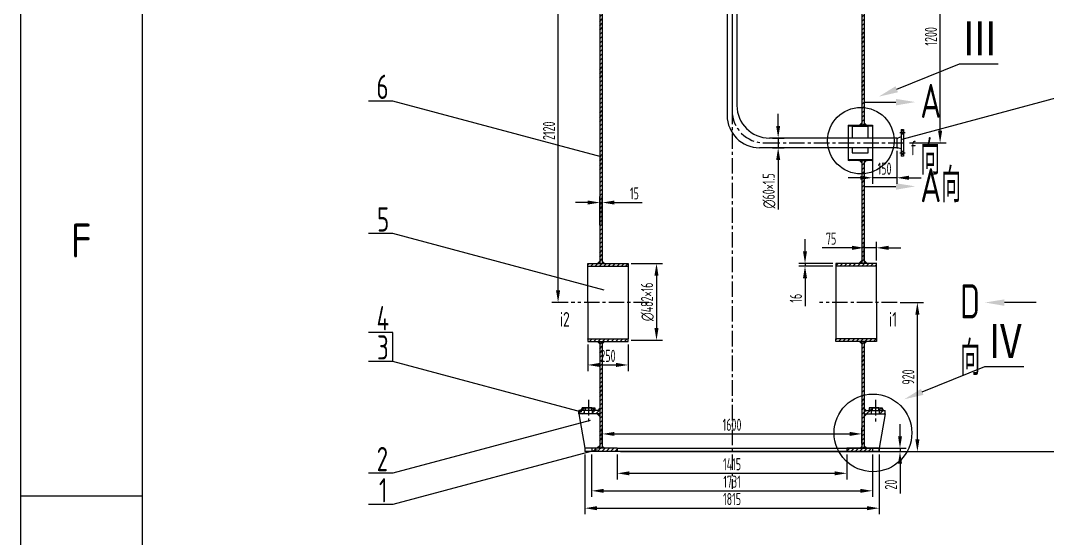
# Model space of a CAD drawing. Header units: millimetres. Extents: x -20118 to 11799, y -1891 to 39516.
# Drawn here: x -20118.3 to -19907.3, y 38877.2 to 38983.7 of the extents above; entities that cross this region are included whole.
import ezdxf

# ---------------------------------------------------------------- set-up
doc = ezdxf.new("R2010")
doc.units = ezdxf.units.MM
doc.linetypes.add('CENTER', pattern=[50.8, 31.75, -6.35, 6.35, -6.35])
for name, color, linetype in [('1', 130, 'Continuous'), ('5', 90, 'Continuous'), ('点划线', 20, 'CENTER')]:
    doc.layers.add(name, color=color, linetype=linetype)
doc.layers.add('内框', color=7, linetype='Continuous', lineweight=80)
doc.styles.add('10', font='gbenor.shx', dxfattribs={"height": 3, "bigfont": 'gbcbig.shx'})
doc.styles.add('7', font='gbenor.shx', dxfattribs={"width": 0.8, "height": 7, "bigfont": 'gbcbig.shx'})
doc.styles.get("Standard").update_dxf_attribs({"font": 'gbenor.shx', "width": 0.7, "bigfont": 'gbcbig.shx'})
doc.styles.add('图纸中的数字及字母', font='gbenor.shx', dxfattribs={"width": 0.8, "height": 3, "bigfont": 'gbcbig.shx'})
doc.styles.add('表格中的文字5', font='gbenor.shx', dxfattribs={"width": 0.8, "height": 5, "bigfont": 'gbcbig.shx'})
doc.dimstyles.new('NBUT接管', dxfattribs={"dimtxt": 2.5, "dimasz": 2.5, "dimexe": 1.25, "dimexo": 0.625, "dimtad": 1, "dimdec": 1, "dimlfac": 30, "dimtxsty": 'Standard', "dimcen": 2.5, "dimadec": 0, "dimazin": 0, "dimtfac": 1, "dimtdec": 1, "dimtmove": 0, "dimatfit": 3, "dimfxl": 1, "dimarcsym": 0})
doc.dimstyles.new('NUBT', dxfattribs={"dimtxt": 2.5, "dimasz": 2.5, "dimexe": 1.25, "dimexo": 0.625, "dimtad": 1, "dimdec": 0, "dimlfac": 30, "dimtxsty": 'Standard', "dimcen": 2.5, "dimadec": 0, "dimazin": 0, "dimtfac": 1, "dimtdec": 0, "dimtmove": 0, "dimatfit": 3, "dimfxl": 1, "dimarcsym": 0})
pattern_1 = [(45, (-63.238, 40.5162), (-0.449012806, 0.449012806), [])]
pattern_2 = [(45, (-63.23798, 40.5162), (-0.224506403, 0.224506403), [])]

# ---------------------------------------------------------------- blocks, each defined once
blk = doc.blocks.new('*D34')
at = {"layer": '1', "color": 0, "lineweight": -2, "transparency": 16777216}
for p, q in [((-19995.66, 38894.42), (-19995.66, 38889.33)), ((-19948.49, 38894.42), (-19948.49, 38889.33)), ((-19993.16, 38890.58), (-19950.99, 38890.58))]:
    blk.add_line(p, q, dxfattribs=at)
at = {"layer": '1', "color": 0, "transparency": 16777216}
for points in [[(-19993.16, 38890.99), (-19993.16, 38890.16), (-19995.66, 38890.58)], [(-19950.99, 38890.99), (-19950.99, 38890.16), (-19948.49, 38890.58)]]:
    blk.add_solid(points, dxfattribs=at)
at = {"layer": 'Defpoints', "color": 0, "transparency": 16777216}
for p in [(-19995.66, 38895.05), (-19948.49, 38895.05), (-19948.49, 38890.58)]:
    blk.add_point(p, dxfattribs=at)
at = {"layer": '1', "color": 0, "transparency": 16777216, "insert": (-19972.08, 38892.45), "char_height": 2.5, "attachment_point": 5}
blk.add_mtext('1415', dxfattribs=at)
blk = doc.blocks.new('*D35')
at = {"layer": '1', "color": 0, "lineweight": -2, "transparency": 16777216}
for p, q in [((-20000.93, 38894.42), (-20000.93, 38885.73)), ((-19943.23, 38894.42), (-19943.23, 38885.73)), ((-19998.43, 38886.98), (-19945.73, 38886.98))]:
    blk.add_line(p, q, dxfattribs=at)
at = {"layer": '1', "color": 0, "transparency": 16777216}
for points in [[(-19998.43, 38887.39), (-19998.43, 38886.56), (-20000.93, 38886.98)], [(-19945.73, 38887.39), (-19945.73, 38886.56), (-19943.23, 38886.98)]]:
    blk.add_solid(points, dxfattribs=at)
at = {"layer": 'Defpoints', "color": 0, "transparency": 16777216}
for p in [(-20000.93, 38895.05), (-19943.23, 38895.05), (-19943.23, 38886.98)]:
    blk.add_point(p, dxfattribs=at)
at = {"layer": '1', "color": 0, "transparency": 16777216, "insert": (-19972.08, 38888.85), "char_height": 2.5, "attachment_point": 5}
blk.add_mtext('1731', dxfattribs=at)
blk = doc.blocks.new('*D36')
at = {"layer": '1', "color": 0, "lineweight": -2, "transparency": 16777216}
for p, q in [((-20002.33, 38894.42), (-20002.33, 38882.15)), ((-19941.83, 38894.42), (-19941.83, 38882.15)), ((-19999.83, 38883.4), (-19944.33, 38883.4))]:
    blk.add_line(p, q, dxfattribs=at)
at = {"layer": '1', "color": 0, "transparency": 16777216}
for points in [[(-19999.83, 38883.82), (-19999.83, 38882.99), (-20002.33, 38883.4)], [(-19944.33, 38883.82), (-19944.33, 38882.99), (-19941.83, 38883.4)]]:
    blk.add_solid(points, dxfattribs=at)
at = {"layer": 'Defpoints', "color": 0, "transparency": 16777216}
for p in [(-20002.33, 38895.05), (-19941.83, 38895.05), (-19941.83, 38883.4)]:
    blk.add_point(p, dxfattribs=at)
at = {"layer": '1', "color": 0, "transparency": 16777216, "insert": (-19972.08, 38885.28), "char_height": 2.5, "attachment_point": 5}
blk.add_mtext('1815', dxfattribs=at)
blk = doc.blocks.new('*D37')
at = {"layer": '1', "color": 0, "lineweight": -2, "transparency": 16777216}
for p, q in [((-19937.56, 38898.22), (-19937.56, 38900.72)), ((-19995.03, 38895.72), (-19936.31, 38895.72)), ((-19995.03, 38895.05), (-19936.31, 38895.05)), ((-19937.56, 38895.72), (-19937.56, 38895.05)), ((-19937.56, 38892.55), (-19937.56, 38886.45))]:
    blk.add_line(p, q, dxfattribs=at)
at = {"layer": '1', "color": 0, "transparency": 16777216}
for points in [[(-19937.97, 38898.22), (-19937.14, 38898.22), (-19937.56, 38895.72)], [(-19937.97, 38892.55), (-19937.14, 38892.55), (-19937.56, 38895.05)]]:
    blk.add_solid(points, dxfattribs=at)
at = {"layer": 'Defpoints', "color": 0, "transparency": 16777216}
for p in [(-19995.66, 38895.72), (-19995.66, 38895.05), (-19937.56, 38895.05)]:
    blk.add_point(p, dxfattribs=at)
at = {"layer": '1', "color": 0, "transparency": 16777216, "insert": (-19939.43, 38888.25), "char_height": 2.5, "attachment_point": 5, "rotation": 90}
blk.add_mtext('20', dxfattribs=at)
blk = doc.blocks.new('*D38')
at = {"layer": '1', "color": 0, "lineweight": -2, "transparency": 16777216}
for p, q in [((-19998.74, 38896.71), (-19998.74, 38899.93)), ((-19945.41, 38896.71), (-19945.41, 38899.93)), ((-19996.24, 38898.68), (-19947.91, 38898.68))]:
    blk.add_line(p, q, dxfattribs=at)
at = {"layer": '1', "color": 0, "transparency": 16777216}
for points in [[(-19996.24, 38899.1), (-19996.24, 38898.27), (-19998.74, 38898.68)], [(-19947.91, 38899.1), (-19947.91, 38898.27), (-19945.41, 38898.68)]]:
    blk.add_solid(points, dxfattribs=at)
at = {"layer": 'Defpoints', "color": 0, "transparency": 16777216}
for p in [(-19945.41, 38898.68), (-19998.74, 38896.09), (-19945.41, 38896.09)]:
    blk.add_point(p, dxfattribs=at)
at = {"layer": '1', "color": 0, "transparency": 16777216, "insert": (-19972.08, 38900.56), "char_height": 2.5, "attachment_point": 5}
blk.add_mtext('1600', dxfattribs=at)
blk = doc.blocks.new('*D39')
at = {"layer": '1', "color": 0, "lineweight": -2, "transparency": 16777216}
for p, q in [((-19992.78, 38933.75), (-19986.35, 38933.75)), ((-19987.6, 38931.25), (-19987.6, 38920.45)), ((-19992.78, 38917.95), (-19986.35, 38917.95))]:
    blk.add_line(p, q, dxfattribs=at)
at = {"layer": '1', "color": 0, "transparency": 16777216}
for points in [[(-19988.02, 38931.25), (-19987.19, 38931.25), (-19987.6, 38933.75)], [(-19988.02, 38920.45), (-19987.19, 38920.45), (-19987.6, 38917.95)]]:
    blk.add_solid(points, dxfattribs=at)
at = {"layer": 'Defpoints', "color": 0, "transparency": 16777216}
for p in [(-19993.41, 38933.75), (-19993.41, 38917.95), (-19987.6, 38917.95)]:
    blk.add_point(p, dxfattribs=at)
at = {"layer": '1', "color": 0, "transparency": 16777216, "insert": (-19989.48, 38925.85), "char_height": 2.5, "attachment_point": 5, "rotation": 90}
blk.add_mtext('∅482×16', dxfattribs=at)
blk = doc.blocks.new('*D40')
at = {"layer": '1', "color": 0, "lineweight": -2, "transparency": 16777216}
for p, q in [((-20001.74, 38917.06), (-20001.74, 38911.62)), ((-19993.41, 38917.06), (-19993.41, 38911.62)), ((-19999.24, 38912.87), (-19995.91, 38912.87))]:
    blk.add_line(p, q, dxfattribs=at)
at = {"layer": '1', "color": 0, "transparency": 16777216}
for points in [[(-19999.24, 38913.29), (-19999.24, 38912.45), (-20001.74, 38912.87)], [(-19995.91, 38913.29), (-19995.91, 38912.45), (-19993.41, 38912.87)]]:
    blk.add_solid(points, dxfattribs=at)
at = {"layer": 'Defpoints', "color": 0, "transparency": 16777216}
for p in [(-20001.74, 38917.69), (-19993.41, 38917.69), (-19993.41, 38912.87)]:
    blk.add_point(p, dxfattribs=at)
at = {"layer": '1', "color": 0, "transparency": 16777216, "insert": (-19997.58, 38914.74), "char_height": 2.5, "attachment_point": 5}
blk.add_mtext('250', dxfattribs=at)
blk = doc.blocks.new('*D41')
at = {"layer": '1', "color": 0, "lineweight": -2, "transparency": 16777216}
for p, q in [((-19999.24, 38941.65), (-19999.24, 38947.53)), ((-19998.74, 38941.65), (-19998.74, 38947.53)), ((-20001.74, 38946.28), (-20004.24, 38946.28)), ((-19999.24, 38946.28), (-19998.74, 38946.28)), ((-19996.24, 38946.28), (-19990.53, 38946.28))]:
    blk.add_line(p, q, dxfattribs=at)
at = {"layer": '1', "color": 0, "transparency": 16777216}
for points in [[(-20001.74, 38946.7), (-20001.74, 38945.87), (-19999.24, 38946.28)], [(-19996.24, 38946.7), (-19996.24, 38945.87), (-19998.74, 38946.28)]]:
    blk.add_solid(points, dxfattribs=at)
at = {"layer": 'Defpoints', "color": 0, "transparency": 16777216}
for p in [(-19998.74, 38946.28), (-19999.24, 38941.02), (-19998.74, 38941.02)]:
    blk.add_point(p, dxfattribs=at)
at = {"layer": '1', "color": 0, "transparency": 16777216, "insert": (-19992.14, 38948.16), "char_height": 2.5, "attachment_point": 5}
blk.add_mtext('15', dxfattribs=at)
blk = doc.blocks.new('*D43')
at = {"layer": '1', "color": 0, "lineweight": -2, "transparency": 16777216}
for p, q in [((-20000.38, 38996.39), (-20009.08, 38996.39)), ((-20007.83, 38928.22), (-20007.83, 38993.89)), ((-20005.76, 38925.72), (-20009.08, 38925.72))]:
    blk.add_line(p, q, dxfattribs=at)
at = {"layer": '1', "color": 0, "transparency": 16777216}
for points in [[(-20008.25, 38993.89), (-20007.41, 38993.89), (-20007.83, 38996.39)], [(-20008.25, 38928.22), (-20007.41, 38928.22), (-20007.83, 38925.72)]]:
    blk.add_solid(points, dxfattribs=at)
at = {"layer": 'Defpoints', "color": 0, "transparency": 16777216}
for p in [(-20007.83, 38996.39), (-19999.76, 38996.39), (-20005.14, 38925.72)]:
    blk.add_point(p, dxfattribs=at)
at = {"layer": '1', "color": 0, "transparency": 16777216, "insert": (-20009.7, 38961.05), "char_height": 2.5, "attachment_point": 5, "rotation": 90}
blk.add_mtext('2120', dxfattribs=at)
blk = doc.blocks.new('*D53')
at = {"layer": '1', "color": 0, "lineweight": -2, "transparency": 16777216}
for p, q in [((-19937.53, 38925.72), (-19932.74, 38925.72)), ((-19933.99, 38897.55), (-19933.99, 38923.22)), ((-19941.32, 38895.05), (-19932.74, 38895.05))]:
    blk.add_line(p, q, dxfattribs=at)
at = {"layer": '1', "color": 0, "transparency": 16777216}
for points in [[(-19934.41, 38923.22), (-19933.57, 38923.22), (-19933.99, 38925.72)], [(-19934.41, 38897.55), (-19933.57, 38897.55), (-19933.99, 38895.05)]]:
    blk.add_solid(points, dxfattribs=at)
at = {"layer": 'Defpoints', "color": 0, "transparency": 16777216}
for p in [(-19938.16, 38925.72), (-19933.99, 38925.72), (-19941.94, 38895.05)]:
    blk.add_point(p, dxfattribs=at)
at = {"layer": '1', "color": 0, "transparency": 16777216, "insert": (-19935.87, 38910.38), "char_height": 2.5, "attachment_point": 5, "rotation": 90}
blk.add_mtext('920', dxfattribs=at)
blk = doc.blocks.new('*D54')
at = {"layer": '1', "color": 0, "lineweight": -2, "transparency": 16777216}
for p, q in [((-19947.41, 38936.97), (-19953.54, 38936.97)), ((-19944.91, 38934.51), (-19944.91, 38938.22)), ((-19942.41, 38936.97), (-19944.91, 38936.97)), ((-19942.41, 38934.38), (-19942.41, 38938.22)), ((-19939.91, 38936.97), (-19937.41, 38936.97))]:
    blk.add_line(p, q, dxfattribs=at)
at = {"layer": '1', "color": 0, "transparency": 16777216}
for points in [[(-19947.41, 38937.39), (-19947.41, 38936.55), (-19944.91, 38936.97)], [(-19939.91, 38937.39), (-19939.91, 38936.55), (-19942.41, 38936.97)]]:
    blk.add_solid(points, dxfattribs=at)
at = {"layer": 'Defpoints', "color": 0, "transparency": 16777216}
for p in [(-19944.91, 38936.97), (-19944.91, 38933.89), (-19942.41, 38933.75)]:
    blk.add_point(p, dxfattribs=at)
at = {"layer": '1', "color": 0, "transparency": 16777216, "insert": (-19951.72, 38938.84), "char_height": 2.5, "attachment_point": 5}
blk.add_mtext('75', dxfattribs=at)
blk = doc.blocks.new('*D55')
at = {"layer": '1', "color": 0, "lineweight": -2, "transparency": 16777216}
for p, q in [((-19943.24, 38956.92), (-19943.24, 38950.13)), ((-19938.24, 38956.92), (-19938.24, 38950.13)), ((-19945.74, 38951.38), (-19948.24, 38951.38)), ((-19938.24, 38951.38), (-19943.24, 38951.38)), ((-19935.74, 38951.38), (-19933.24, 38951.38))]:
    blk.add_line(p, q, dxfattribs=at)
at = {"layer": '1', "color": 0, "transparency": 16777216}
for points in [[(-19945.74, 38951.8), (-19945.74, 38950.96), (-19943.24, 38951.38)], [(-19935.74, 38951.8), (-19935.74, 38950.96), (-19938.24, 38951.38)]]:
    blk.add_solid(points, dxfattribs=at)
at = {"layer": 'Defpoints', "color": 0, "transparency": 16777216}
for p in [(-19943.24, 38957.55), (-19938.24, 38957.55), (-19943.24, 38951.38)]:
    blk.add_point(p, dxfattribs=at)
at = {"layer": '1', "color": 0, "transparency": 16777216, "insert": (-19940.74, 38953.26), "char_height": 2.5, "attachment_point": 5}
blk.add_mtext('150', dxfattribs=at)
blk = doc.blocks.new('*D56')
at = {"layer": '1', "color": 0, "lineweight": -2, "transparency": 16777216}
for p, q in [((-19962.6, 38962.06), (-19962.6, 38964.56)), ((-19963.78, 38959.56), (-19961.35, 38959.56)), ((-19962.6, 38959.56), (-19962.6, 38957.55)), ((-19963.78, 38957.55), (-19961.35, 38957.55)), ((-19962.6, 38955.05), (-19962.6, 38944.86))]:
    blk.add_line(p, q, dxfattribs=at)
at = {"layer": '1', "color": 0, "transparency": 16777216}
for points in [[(-19963.01, 38962.06), (-19962.18, 38962.06), (-19962.6, 38959.56)], [(-19963.01, 38955.05), (-19962.18, 38955.05), (-19962.6, 38957.55)]]:
    blk.add_solid(points, dxfattribs=at)
at = {"layer": 'Defpoints', "color": 0, "transparency": 16777216}
for p in [(-19964.4, 38959.56), (-19964.4, 38957.55), (-19962.6, 38957.55)]:
    blk.add_point(p, dxfattribs=at)
at = {"layer": '1', "color": 0, "transparency": 16777216, "insert": (-19964.47, 38948.7), "char_height": 2.5, "attachment_point": 5, "rotation": 90}
blk.add_mtext('∅60×1.5', dxfattribs=at)
blk = doc.blocks.new('*D57')
at = {"layer": '1', "color": 0, "lineweight": -2, "transparency": 16777216}
for p, q in [((-19957.08, 38936.25), (-19957.08, 38938.75)), ((-19951.37, 38933.75), (-19958.33, 38933.75)), ((-19951.37, 38933.22), (-19958.33, 38933.22)), ((-19957.08, 38933.75), (-19957.08, 38933.22)), ((-19957.08, 38930.72), (-19957.08, 38924.99))]:
    blk.add_line(p, q, dxfattribs=at)
at = {"layer": '1', "color": 0, "transparency": 16777216}
for points in [[(-19957.5, 38936.25), (-19956.67, 38936.25), (-19957.08, 38933.75)], [(-19957.5, 38930.72), (-19956.67, 38930.72), (-19957.08, 38933.22)]]:
    blk.add_solid(points, dxfattribs=at)
at = {"layer": 'Defpoints', "color": 0, "transparency": 16777216}
for p in [(-19957.08, 38933.22), (-19950.74, 38933.75), (-19950.74, 38933.22)]:
    blk.add_point(p, dxfattribs=at)
at = {"layer": '1', "color": 0, "transparency": 16777216, "insert": (-19958.96, 38926.61), "char_height": 2.5, "attachment_point": 5, "rotation": 90}
blk.add_mtext('16', dxfattribs=at)
blk = doc.blocks.new('*D110')
at = {"layer": '1', "color": 0, "lineweight": -2, "transparency": 16777216}
for p, q in [((-19963.7, 39391.92), (-19891.83, 39391.92)), ((-19893.08, 38897.55), (-19893.08, 39389.42)), ((-19941.2, 38895.05), (-19891.83, 38895.05))]:
    blk.add_line(p, q, dxfattribs=at)
at = {"layer": '1', "color": 0, "transparency": 16777216}
for points in [[(-19893.5, 39389.42), (-19892.67, 39389.42), (-19893.08, 39391.92)], [(-19893.5, 38897.55), (-19892.67, 38897.55), (-19893.08, 38895.05)]]:
    blk.add_solid(points, dxfattribs=at)
at = {"layer": 'Defpoints', "color": 0, "transparency": 16777216}
for p in [(-19964.33, 39391.92), (-19893.08, 39391.92), (-19941.83, 38895.05)]:
    blk.add_point(p, dxfattribs=at)
at = {"layer": '1', "color": 0, "transparency": 16777216, "insert": (-19894.96, 39140.16), "char_height": 2.5, "attachment_point": 5, "rotation": 90}
blk.add_mtext('25909', dxfattribs=at)
blk = doc.blocks.new('*D120')
at = {"layer": '1', "color": 0, "lineweight": -2, "transparency": 16777216}
for p, q in [((-19943.66, 39002.39), (-19928.07, 39002.39)), ((-19929.32, 38961.05), (-19929.32, 38999.89)), ((-19935.63, 38958.55), (-19928.07, 38958.55))]:
    blk.add_line(p, q, dxfattribs=at)
at = {"layer": '1', "color": 0, "transparency": 16777216}
for points in [[(-19929.74, 38999.89), (-19928.9, 38999.89), (-19929.32, 39002.39)], [(-19929.74, 38961.05), (-19928.9, 38961.05), (-19929.32, 38958.55)]]:
    blk.add_solid(points, dxfattribs=at)
at = {"layer": 'Defpoints', "color": 0, "transparency": 16777216}
for p in [(-19944.28, 39002.39), (-19929.32, 39002.39), (-19936.26, 38958.55)]:
    blk.add_point(p, dxfattribs=at)
at = {"layer": '1', "color": 0, "transparency": 16777216, "insert": (-19931.2, 38980.47), "char_height": 2.5, "attachment_point": 5, "rotation": 90}
blk.add_mtext('1200', dxfattribs=at)

msp = doc.modelspace()

# ---------------------------------------------------------------- hatches: boundary and pattern name
h = msp.add_hatch()
h.set_pattern_fill('ANSI31', color=256, scale=0.2)
h.set_pattern_definition(pattern_1)
h.paths.add_polyline_path([(-19998.7422, 38994.9026), (-19999.2422, 38994.9026), (-19999.2422, 38933.886), (-19998.7422, 38933.886)])
h = msp.add_hatch()
h.set_pattern_fill('ANSI31', color=256, scale=0.2)
h.set_pattern_definition(pattern_1)
h.paths.add_polyline_path([(-19945.4088, 38962.2026), (-19944.9088, 38962.2026), (-19944.9088, 38994.9026), (-19945.4088, 38994.9026)])
h = msp.add_hatch()
h.set_pattern_fill('ANSI31', color=256, scale=0.2)
h.set_pattern_definition(pattern_1)
h.paths.add_polyline_path([(-19943.2422, 38962.2026), (-19948.2422, 38962.2026), (-19948.2422, 38962.0026), (-19943.2422, 38962.0026)])
h = msp.add_hatch(color=1)
h.dxf.hatch_style = 1
h.paths.add_polyline_path([(-19945.4088, 38962.6626), (-19945.4088, 38962.2026), (-19945.8688, 38962.2026)])
h = msp.add_hatch(color=1)
h.dxf.hatch_style = 1
h.paths.add_polyline_path([(-19944.9088, 38962.6626), (-19944.9088, 38962.2026), (-19944.4488, 38962.2026)])
h = msp.add_hatch()
h.set_pattern_fill('ANSI31', color=256, scale=0.2)
h.set_pattern_definition(pattern_1)
h.paths.add_polyline_path([(-19943.2422, 38955.1026), (-19948.2422, 38955.1026), (-19948.2422, 38954.9026), (-19943.2422, 38954.9026)])
h = msp.add_hatch(color=1)
h.dxf.hatch_style = 1
h.paths.add_polyline_path([(-19945.4088, 38954.4426), (-19945.4088, 38954.9026), (-19945.8688, 38954.9026)])
h = msp.add_hatch()
h.set_pattern_fill('ANSI31', color=256, scale=0.2)
h.set_pattern_definition(pattern_1)
h.paths.add_polyline_path([(-19944.9088, 38954.9026), (-19945.4088, 38954.9026), (-19945.4088, 38933.886), (-19944.9088, 38933.886)])
h = msp.add_hatch(color=1)
h.dxf.hatch_style = 1
h.paths.add_polyline_path([(-19944.9088, 38954.4426), (-19944.9088, 38954.9026), (-19944.4488, 38954.9026)])
h = msp.add_hatch()
h.set_pattern_fill('ANSI31', color=256, scale=0.2)
h.set_pattern_definition(pattern_1)
h.paths.add_polyline_path([(-20001.7422, 38933.7526), (-20001.7422, 38933.2193), (-19993.4088, 38933.2193), (-19993.4088, 38933.7526)])
h = msp.add_hatch(color=1)
h.dxf.hatch_style = 1
h.paths.add_polyline_path([(-19999.2422, 38934.2193), (-19999.7088, 38933.7526), (-19999.2422, 38933.7526)])
h = msp.add_hatch(color=1)
h.dxf.hatch_style = 1
h.paths.add_polyline_path([(-19998.7422, 38934.2193), (-19998.2755, 38933.7526), (-19998.7422, 38933.7526)])
h = msp.add_hatch()
h.set_pattern_fill('ANSI31', color=256, scale=0.2)
h.set_pattern_definition(pattern_1)
h.paths.add_polyline_path([(-19942.4088, 38933.2193), (-19942.4088, 38933.7526), (-19950.7422, 38933.7526), (-19950.7422, 38933.2193)])
h = msp.add_hatch(color=1)
h.dxf.hatch_style = 1
h.paths.add_polyline_path([(-19945.4088, 38934.3526), (-19945.8755, 38933.886), (-19945.4088, 38933.886)])
h = msp.add_hatch(color=1)
h.dxf.hatch_style = 1
h.paths.add_polyline_path([(-19944.9088, 38934.3526), (-19944.4422, 38933.886), (-19944.9088, 38933.886)])
h = msp.add_hatch()
h.set_pattern_fill('ANSI31', color=256, scale=0.2)
h.set_pattern_definition(pattern_1)
h.paths.add_polyline_path([(-19993.4088, 38917.686), (-19993.4088, 38918.2193), (-20001.7422, 38918.2193), (-20001.7422, 38917.686)])
h = msp.add_hatch()
h.set_pattern_fill('ANSI31', color=256, scale=0.2)
h.set_pattern_definition(pattern_1)
h.paths.add_polyline_path([(-19942.4088, 38917.686), (-19942.4088, 38918.2193), (-19950.7422, 38918.2193), (-19950.7422, 38917.686)])
h = msp.add_hatch(color=1)
h.dxf.hatch_style = 1
h.paths.add_polyline_path([(-19999.2422, 38917.2193), (-19999.7088, 38917.686), (-19999.2422, 38917.686)])
h = msp.add_hatch()
h.set_pattern_fill('ANSI31', color=256, scale=0.2)
h.set_pattern_definition(pattern_1)
h.paths.add_polyline_path([(-19998.7422, 38917.5526), (-19999.2422, 38917.5526), (-19999.2422, 38895.7193), (-19998.7422, 38895.7193)])
h = msp.add_hatch(color=1)
h.dxf.hatch_style = 1
h.paths.add_polyline_path([(-19998.7422, 38917.2193), (-19998.2755, 38917.686), (-19998.7422, 38917.686)])
h = msp.add_hatch(color=1)
h.dxf.hatch_style = 1
h.paths.add_polyline_path([(-19945.4088, 38917.2193), (-19945.8755, 38917.686), (-19945.4088, 38917.686)])
h = msp.add_hatch()
h.set_pattern_fill('ANSI31', color=256, scale=0.2)
h.set_pattern_definition(pattern_1)
h.paths.add_polyline_path([(-19944.9088, 38917.5526), (-19945.4088, 38917.5526), (-19945.4088, 38895.7193), (-19944.9088, 38895.7193)])
h = msp.add_hatch(color=1)
h.dxf.hatch_style = 1
h.paths.add_polyline_path([(-19944.9088, 38917.2193), (-19944.4422, 38917.686), (-19944.9088, 38917.686)])
h = msp.add_hatch()
h.set_pattern_fill('ANSI31', color=256, scale=0.2)
h.set_pattern_definition(pattern_1)
h.paths.add_polyline_path([(-20002.4088, 38903.5193), (-20003.5755, 38903.5193), (-20003.5755, 38902.786), (-20002.4088, 38902.786)])
h = msp.add_hatch(color=1)
h.dxf.hatch_style = 1
h.paths.add_polyline_path([(-20002.9088, 38903.8893), (-20003.2788, 38903.5193), (-20002.9088, 38903.5193)])
h = msp.add_hatch()
h.set_pattern_fill('ANSI31', color=256, scale=0.1)
h.set_pattern_definition(pattern_2)
h.paths.add_polyline_path([(-20002.2255, 38904.0526), (-20002.9088, 38904.0526), (-20002.9088, 38903.5193), (-20002.2255, 38903.5193)])
h = msp.add_hatch()
h.set_pattern_fill('ANSI31', color=256, scale=0.1)
h.set_pattern_definition(pattern_2)
h.paths.add_polyline_path([(-20000.2422, 38904.0526), (-20000.9255, 38904.0526), (-20000.9255, 38903.5193), (-20000.2422, 38903.5193)])
h = msp.add_hatch()
h.set_pattern_fill('ANSI31', color=256, scale=0.2)
h.set_pattern_definition(pattern_1)
h.paths.add_polyline_path([(-20000.7422, 38903.5193), (-20000.7422, 38902.786), (-19999.2422, 38902.786), (-19999.2422, 38903.5193)])
h = msp.add_hatch(color=1)
h.dxf.hatch_style = 1
h.paths.add_polyline_path([(-19999.2422, 38903.8893), (-19999.6122, 38903.5193), (-19999.2422, 38903.5193)])
h = msp.add_hatch(color=1)
h.dxf.hatch_style = 1
h.paths.add_polyline_path([(-19944.9088, 38903.8893), (-19944.5388, 38903.5193), (-19944.9088, 38903.5193)])
h = msp.add_hatch()
h.set_pattern_fill('ANSI31', color=256, scale=0.2)
h.set_pattern_definition(pattern_1)
h.paths.add_polyline_path([(-19943.4088, 38903.5193), (-19943.4088, 38902.786), (-19944.9088, 38902.786), (-19944.9088, 38903.5193)])
h = msp.add_hatch()
h.set_pattern_fill('ANSI31', color=256, scale=0.1)
h.set_pattern_definition(pattern_2)
h.paths.add_polyline_path([(-19943.9088, 38904.0526), (-19943.9088, 38903.5193), (-19943.2255, 38903.5193), (-19943.2255, 38904.0526)])
h = msp.add_hatch()
h.set_pattern_fill('ANSI31', color=256, scale=0.1)
h.set_pattern_definition(pattern_2)
h.paths.add_polyline_path([(-19941.2422, 38903.5193), (-19941.2422, 38904.0526), (-19941.9255, 38904.0526), (-19941.9255, 38903.5193)])
h = msp.add_hatch()
h.set_pattern_fill('ANSI31', color=256, scale=0.2)
h.set_pattern_definition(pattern_1)
h.paths.add_polyline_path([(-19941.7422, 38902.786), (-19940.5755, 38902.786), (-19940.5755, 38903.5193), (-19941.7422, 38903.5193)])
h = msp.add_hatch(color=1)
h.dxf.hatch_style = 1
h.paths.add_polyline_path([(-19941.2422, 38903.8893), (-19940.8722, 38903.5193), (-19941.2422, 38903.5193)])
h = msp.add_hatch(color=1)
h.dxf.hatch_style = 1
h.paths.add_polyline_path([(-19999.2422, 38902.416), (-19999.6122, 38902.786), (-19999.2422, 38902.786)])
h = msp.add_hatch(color=1)
h.dxf.hatch_style = 1
h.paths.add_polyline_path([(-19944.9088, 38902.416), (-19944.5388, 38902.786), (-19944.9088, 38902.786)])
h = msp.add_hatch()
h.set_pattern_fill('ANSI31', color=256, scale=0.2)
h.set_pattern_definition(pattern_1)
h.paths.add_polyline_path([(-19995.6588, 38895.7193), (-19998.7422, 38895.7193), (-20000.9255, 38895.7193), (-20000.9255, 38895.046), (-19995.6588, 38895.046)])
h = msp.add_hatch(color=1)
h.dxf.hatch_style = 1
h.paths.add_polyline_path([(-19999.2422, 38896.0893), (-19999.6122, 38895.7193), (-19999.2422, 38895.7193)])
h = msp.add_hatch(color=1)
h.dxf.hatch_style = 1
h.paths.add_polyline_path([(-19998.7422, 38896.0893), (-19998.3722, 38895.7193), (-19998.7422, 38895.7193)])
h = msp.add_hatch()
h.set_pattern_fill('ANSI31', color=256, scale=0.2)
h.set_pattern_definition(pattern_1)
h.paths.add_polyline_path([(-19943.2255, 38895.7193), (-19945.4088, 38895.7193), (-19945.4088, 38895.7193), (-19948.4922, 38895.7193), (-19948.4922, 38895.046), (-19943.2255, 38895.046)])
h = msp.add_hatch(color=1)
h.dxf.hatch_style = 1
h.paths.add_polyline_path([(-19945.4088, 38896.0893), (-19945.7788, 38895.7193), (-19945.4088, 38895.7193)])
h = msp.add_hatch(color=1)
h.dxf.hatch_style = 1
h.paths.add_polyline_path([(-19944.9088, 38896.0893), (-19944.5388, 38895.7193), (-19944.9088, 38895.7193)])

# ---------------------------------------------------------------- linework, layer by layer
for p, q in [((-20118.2964, 39516.4563), (-20118.2964, 38675.4563)), ((-19999.2422, 39004.0526), (-19999.2422, 38933.7526)), ((-19944.9088, 39004.0526), (-19944.9088, 38962.2026)), ((-19998.7422, 38999.723), (-19998.7422, 38933.7526)), ((-19945.4088, 38999.723), (-19945.4088, 38962.2026)), ((-19973.0805, 38989.0621), (-19973.0805, 38964.2143)), ((-19971.0705, 38989.0621), (-19971.0705, 38966.2243)), ((-19948.2422, 38962.2026), (-19943.2422, 38962.2026)), ((-19948.2422, 38962.2026), (-19948.2422, 38954.9026)), ((-19945.4088, 38962.6626), (-19945.8688, 38962.2026)), ((-19944.9088, 38962.6626), (-19944.4488, 38962.2026)), ((-19943.2422, 38962.2026), (-19943.2422, 38954.9026)), ((-19943.2422, 38962.0026), (-19948.2422, 38962.0026)), ((-19944.0755, 38961.936), (-19947.4088, 38961.936)), ((-19947.4088, 38961.936), (-19947.4088, 38959.5576)), ((-19944.0755, 38959.5576), (-19944.0755, 38961.936)), ((-19937.3422, 38961.3026), (-19937.3422, 38955.8026)), ((-19937.3422, 38961.3026), (-19936.8088, 38961.3026)), ((-19936.8088, 38960.936), (-19937.3422, 38960.936)), ((-19936.8088, 38960.336), (-19937.3422, 38960.336)), ((-19936.8088, 38961.3026), (-19936.8088, 38955.8026)), ((-19936.7422, 38960.0526), (-19936.8088, 38960.0526)), ((-19936.7422, 38957.0526), (-19936.7422, 38960.0526)), ((-19938.2422, 38959.5576), (-19964.4038, 38959.5576)), ((-19938.2422, 38959.5576), (-19938.2422, 38957.5476)), ((-19938.2422, 38959.5576), (-19937.9755, 38959.5576)), ((-19937.3422, 38959.786), (-19937.9755, 38959.5576)), ((-19938.2422, 38957.5476), (-19966.4138, 38957.5476)), ((-19947.4088, 38957.5476), (-19947.4088, 38956.5426)), ((-19947.4088, 38956.5426), (-19944.0755, 38956.5426)), ((-19944.0755, 38956.5426), (-19944.0755, 38957.5476)), ((-19938.2422, 38957.5476), (-19937.9755, 38957.5476)), ((-19937.3422, 38957.3193), (-19937.9755, 38957.5476)), ((-19936.8088, 38956.7693), (-19937.3422, 38956.7693)), ((-19936.8088, 38956.1693), (-19937.3422, 38956.1693)), ((-19936.8088, 38955.8026), (-19937.3422, 38955.8026)), ((-19936.8088, 38957.0526), (-19936.7422, 38957.0526)), ((-19943.2422, 38955.1026), (-19948.2422, 38955.1026)), ((-19943.2422, 38954.9026), (-19948.2422, 38954.9026)), ((-19945.4088, 38954.4426), (-19945.8688, 38954.9026)), ((-19945.4088, 38954.9026), (-19945.4088, 38933.886)), ((-19944.9088, 38954.9026), (-19944.9088, 38933.886)), ((-19944.9088, 38954.4426), (-19944.4488, 38954.9026)), ((-20001.7422, 38933.2193), (-20001.7422, 38933.7526)), ((-20001.7422, 38933.7526), (-19993.4088, 38933.7526)), ((-20001.7422, 38925.7193), (-20001.7422, 38933.2193)), ((-20001.7422, 38933.2193), (-19993.4088, 38933.2193)), ((-19999.7088, 38933.7526), (-19999.2422, 38934.2193)), ((-19998.2755, 38933.7526), (-19998.7422, 38934.2193)), ((-19993.4088, 38933.7526), (-19993.4088, 38933.2193)), ((-19993.4088, 38933.2193), (-19993.4088, 38918.2193)), ((-19942.4088, 38933.7526), (-19950.7422, 38933.7526)), ((-19950.7422, 38933.7526), (-19950.7422, 38933.2193)), ((-19942.4088, 38933.2193), (-19950.7422, 38933.2193)), ((-19950.7422, 38933.2193), (-19950.7422, 38918.2193)), ((-19945.8755, 38933.886), (-19945.4088, 38934.3526)), ((-19944.4422, 38933.886), (-19944.9088, 38934.3526)), ((-19942.4088, 38933.2193), (-19942.4088, 38933.886)), ((-19942.4088, 38925.7193), (-19942.4088, 38933.2193)), ((-20001.7422, 38925.7193), (-20001.7422, 38918.2193)), ((-19942.4088, 38925.7193), (-19942.4088, 38918.2193)), ((-20001.7422, 38918.2193), (-19993.4088, 38918.2193)), ((-20001.7422, 38918.2193), (-20001.7422, 38917.686)), ((-19993.4088, 38917.686), (-19993.4088, 38918.2193)), ((-19942.4088, 38918.2193), (-19950.7422, 38918.2193)), ((-19950.7422, 38917.686), (-19950.7422, 38918.2193)), ((-19942.4088, 38918.2193), (-19942.4088, 38917.686)), ((-20001.7422, 38917.686), (-19993.4088, 38917.686)), ((-19999.7088, 38917.686), (-19999.2422, 38917.2193)), ((-19999.2422, 38917.686), (-19999.2422, 38895.7193)), ((-19998.7422, 38917.686), (-19998.7422, 38895.7193)), ((-19998.2755, 38917.686), (-19998.7422, 38917.2193)), ((-19942.4088, 38917.686), (-19950.7422, 38917.686)), ((-19945.8755, 38917.686), (-19945.4088, 38917.2193)), ((-19945.4088, 38917.686), (-19945.4088, 38895.7193)), ((-19944.9088, 38917.686), (-19944.9088, 38895.7193)), ((-19944.4422, 38917.686), (-19944.9088, 38917.2193)), ((-20003.5755, 38902.786), (-20003.5755, 38903.5193)), ((-19999.2422, 38903.5193), (-20003.5755, 38903.5193)), ((-20003.2788, 38903.5193), (-20002.9088, 38903.8893)), ((-20000.9255, 38904.0526), (-20002.9088, 38904.0526)), ((-20002.9088, 38904.0526), (-20002.9088, 38903.5193)), ((-20002.4088, 38902.786), (-20002.4088, 38903.5193)), ((-20002.2255, 38903.5193), (-20002.2255, 38904.0526)), ((-20002.2255, 38904.0526), (-20000.2422, 38904.0526)), ((-20000.9255, 38903.5193), (-20000.9255, 38904.0526)), ((-20000.7422, 38902.786), (-20000.7422, 38903.5193)), ((-20000.2422, 38904.0526), (-20000.2422, 38903.5193)), ((-19999.6122, 38903.5193), (-19999.2422, 38903.8893)), ((-19944.5388, 38903.5193), (-19944.9088, 38903.8893)), ((-19944.9088, 38903.5193), (-19940.5755, 38903.5193)), ((-19941.9255, 38904.0526), (-19943.9088, 38904.0526)), ((-19943.9088, 38904.0526), (-19943.9088, 38903.5193)), ((-19943.4088, 38902.786), (-19943.4088, 38903.5193)), ((-19943.2255, 38903.5193), (-19943.2255, 38904.0526)), ((-19943.2255, 38904.0526), (-19941.2422, 38904.0526)), ((-19941.9255, 38903.5193), (-19941.9255, 38904.0526)), ((-19941.7422, 38902.786), (-19941.7422, 38903.5193)), ((-19941.2422, 38904.0526), (-19941.2422, 38903.5193)), ((-19940.8722, 38903.5193), (-19941.2422, 38903.8893)), ((-19940.5755, 38902.786), (-19940.5755, 38903.5193)), ((-19999.2422, 38902.786), (-20003.5755, 38902.786)), ((-20003.5755, 38902.786), (-20002.3255, 38895.7193)), ((-19999.2422, 38902.2467), (-19999.7814, 38902.786)), ((-19999.6122, 38902.786), (-19999.2422, 38902.416)), ((-19944.9088, 38902.786), (-19940.5755, 38902.786)), ((-19944.9088, 38902.2467), (-19944.3696, 38902.786)), ((-19944.5388, 38902.786), (-19944.9088, 38902.416)), ((-19940.5755, 38902.786), (-19941.8255, 38895.7193)), ((-19998.7422, 38895.7193), (-20002.3255, 38895.7193)), ((-20002.3255, 38895.7193), (-20002.3255, 38895.046)), ((-19941.8255, 38895.046), (-20002.3255, 38895.046)), ((-19999.2422, 38895.7193), (-20002.3222, 38895.7193)), ((-20000.9255, 38895.7193), (-20000.9255, 38895.046)), ((-19999.2422, 38896.2585), (-19999.7814, 38895.7193)), ((-19999.6122, 38895.7193), (-19999.2422, 38896.0893)), ((-19998.3722, 38895.7193), (-19998.7422, 38896.0893)), ((-19995.6588, 38895.7193), (-19998.7422, 38895.7193)), ((-19995.6588, 38895.7193), (-19948.4922, 38895.7193)), ((-19995.6588, 38895.7193), (-19995.6588, 38895.046)), ((-19945.4088, 38895.7193), (-19948.4922, 38895.7193)), ((-19948.4922, 38895.7193), (-19945.4088, 38895.7193)), ((-19948.4922, 38895.7193), (-19948.4922, 38895.046)), ((-19945.7788, 38895.7193), (-19945.4088, 38896.0893)), ((-19941.8255, 38895.7193), (-19945.4088, 38895.7193)), ((-19945.4088, 38895.7193), (-19941.8255, 38895.7193)), ((-19944.9088, 38896.2585), (-19944.3696, 38895.7193)), ((-19944.5388, 38895.7193), (-19944.9088, 38896.0893)), ((-19943.2255, 38895.7193), (-19943.2255, 38895.046)), ((-19941.8255, 38895.046), (-19941.8255, 38895.7193)), ((-19941.8255, 38895.7193), (-19941.8255, 38895.046))]:
    msp.add_line(p, q)
at = {"lineweight": -3}
msp.add_line((-20118.2964, 38885.9563), (-20093.2964, 38885.9563), dxfattribs=at)
for centre in [(-19964.4038, 38966.2243), (-19966.4138, 38964.2143)]:
    msp.add_arc(centre, 6.6667, 180, 270)
at = {"layer": '1'}
for p, q in [((-19944.9088, 38966.9353), (-19938.4008, 38966.9353)), ((-19944.9088, 38949.5876), (-19938.4008, 38949.5876)), ((-19909.5829, 38925.696), (-19916.091, 38925.696))]:
    msp.add_line(p, q, dxfattribs=at)
for points in [[(-19938.4047, 38967.602), (-19934.4008, 38966.9586), (-19938.3969, 38966.2687)], [(-19938.4047, 38950.2542), (-19934.4008, 38949.6109), (-19938.3969, 38948.9209)], [(-19916.0871, 38926.3627), (-19920.0909, 38925.7193), (-19916.0949, 38925.0294)]]:
    msp.add_solid(points, dxfattribs=at)
at = {"layer": '5'}
for p, q in [((-19937.1175, 38959.3475), (-19902.3619, 38968.6684)), ((-20041.7892, 38967.1602), (-20046.7892, 38967.1602)), ((-19998.9444, 38955.6799), (-20041.7892, 38967.1602)), ((-20041.7892, 38939.8851), (-20046.7892, 38939.8851)), ((-19998.3518, 38928.2461), (-20041.7892, 38939.8851)), ((-20041.7892, 38919.5524), (-20046.7892, 38919.5524)), ((-20041.7892, 38913.5524), (-20041.7892, 38919.5524)), ((-20041.7892, 38913.5524), (-20046.7892, 38913.5524)), ((-20002.9169, 38903.1366), (-20041.7892, 38913.5524)), ((-20001.2231, 38901.4609), (-20041.7892, 38890.5912)), ((-19999.7651, 38895.4267), (-20041.7892, 38884.1664)), ((-20041.7892, 38890.5912), (-20046.7892, 38890.5912)), ((-20041.7892, 38884.1664), (-20046.7892, 38884.1664))]:
    msp.add_line(p, q, dxfattribs=at)
at = {"layer": '5', "linetype": 'ByBlock', "lineweight": -2}
for points in [[(-19938.2352, 38969.5866), (-19925.3644, 38974.7887)], [(-19925.3644, 38974.7887), (-19917.3686, 38974.7887)], [(-19932.9973, 38907.3317), (-19920.1265, 38912.5338)], [(-19920.1265, 38912.5338), (-19912.1308, 38912.5338)]]:
    msp.add_lwpolyline(points, dxfattribs=at)
at = {"layer": '5'}
for centre, radius in [((-19945.6092, 38959.0188), 6.838), ((-19943.1257, 38898.8964), 7.9895)]:
    msp.add_circle(centre, radius, dxfattribs=at)
for points in [[(-19937.9818, 38968.97), (-19941.9351, 38968.0666), (-19938.4885, 38970.2033)], [(-19932.7439, 38906.715), (-19936.6972, 38905.8117), (-19933.2506, 38907.9483)]]:
    msp.add_solid(points, dxfattribs=at)
at = {"layer": '内框', "lineweight": 30}
msp.add_line((-20093.2964, 39506.4563), (-20093.2964, 38685.4563), dxfattribs=at)
at = {"layer": '点划线', "ltscale": 0.1}
for p, q in [((-19972.0755, 39397.3961), (-19972.0755, 38887.3918)), ((-19972.0755, 38988.5526), (-19972.0755, 38965.2193)), ((-19965.4088, 38958.5526), (-19936.2599, 38958.5526)), ((-19989.1592, 38925.7193), (-20005.1369, 38925.7193)), ((-19938.1592, 38925.7193), (-19954.1369, 38925.7193)), ((-20001.5755, 38905.6653), (-20001.5755, 38900.7944)), ((-19942.5755, 38905.6654), (-19942.5755, 38900.7944))]:
    msp.add_line(p, q, dxfattribs=at)
at = {"layer": '点划线'}
for p, q in [((-19936.5127, 38960.636), (-19937.5758, 38960.636)), ((-19936.5274, 38956.4693), (-19937.5758, 38956.4693))]:
    msp.add_line(p, q, dxfattribs=at)
at = {"layer": '点划线', "ltscale": 0.1}
msp.add_arc((-19965.4088, 38965.2193), 6.6667, 180, 270, dxfattribs=at)

# ---------------------------------------------------------------- texts
for s, insert, char_height, width, attachment_point, style in [('f', (-19935.4537, 38959.0001), 3, 2.864403, 1, '图纸中的数字及字母'), ('F', (-20105.7964, 38938.4563), 7, 25, 5, '10'), ('i2', (-20007.4653, 38923.7573), 3, 2.864403, 1, '图纸中的数字及字母'), ('i1', (-19939.8285, 38923.7573), 3, 2.864403, 1, '图纸中的数字及字母')]:
    msp.add_mtext(s, dxfattribs=dict(insert=insert, char_height=char_height, width=width, attachment_point=attachment_point, style=style))
at = {"layer": '1', "char_height": 7, "style": '7'}
for s, insert, width, attachment_point in [('A向', (-19933.3779, 38970.703), 7, 1), ('A向', (-19933.3779, 38953.3553), 20.270084, 1), ('D向', (-19921.1139, 38929.4637), 7, 3)]:
    msp.add_mtext(s, dxfattribs=dict(at, insert=insert, width=width, attachment_point=attachment_point))
at = {"layer": '5', "char_height": 7, "width": 2.326231, "attachment_point": 1, "style": '7'}
for s, insert in [('{\\fSimSun|b0|i0|c134|p2;Ⅲ}', (-19924.9652, 38983.5481)), ('{\\fSimSun|b0|i0|c134|p2;Ⅳ}', (-19919.7273, 38921.2932))]:
    msp.add_mtext(s, dxfattribs=dict(at, insert=insert))
at = {"layer": '5', "char_height": 5, "attachment_point": 1, "style": '表格中的文字5'}
for s, insert in [('\\pi1.6509;6', (-20046.7892, 38972.5876)), ('\\pi1.7643;5', (-20046.7892, 38945.3125)), ('\\pi1.6667;4', (-20046.7892, 38924.9798)), ('\\pi1.7643;3', (-20046.7892, 38918.9798)), ('\\pi1.6909;2', (-20046.7892, 38896.0187)), ('\\pi2.1667;1', (-20046.7892, 38889.5939))]:
    msp.add_mtext_dynamic_manual_height_columns(s, width=5, gutter_width=25, heights=[0], dxfattribs=dict(at, insert=insert))

# ---------------------------------------------------------------- dimensions: what is measured, and where the dimension line sits
at = {"layer": '1'}
dim = msp.add_linear_dim(base=(-19893.0818, 39391.9193), p1=(-19941.8255, 38895.046), p2=(-19964.3255, 39391.9193), angle=90, text='25909', dimstyle='NUBT', dxfattribs=at)
dim.commit()
dim.dimension.update_dxf_attribs({"geometry": '*D110', "text_midpoint": (-19893.0818, 39140.1579), "dimtype": 160})
for base, p1, p2, text, picture, middle in [((-19929.3211, 39002.386), (-19936.2599, 38958.5526), (-19944.2838, 39002.386), '1200', '*D120', (-19931.1961, 38980.4693)), ((-19987.6028, 38917.9526), (-19993.4088, 38933.7526), (-19993.4088, 38917.9526), '∅482×16', '*D39', (-19989.4778, 38925.8526)), ((-19937.5559, 38895.046), (-19995.6588, 38895.7193), (-19995.6588, 38895.046), '20', '*D37', (-19939.4309, 38888.2479))]:
    dim = msp.add_linear_dim(base=base, p1=p1, p2=p2, angle=90, text=text, dimstyle='NUBT', dxfattribs=at)
    dim.commit()
    dim.dimension.update_dxf_attribs({"geometry": picture, "text_midpoint": middle})
for base, p1, p2, picture, middle in [((-20007.8297, 38996.386), (-20005.1369, 38925.7193), (-19999.7595, 38996.386), '*D43', (-20009.7047, 38961.0526)), ((-19957.0832, 38933.2193), (-19950.7422, 38933.7526), (-19950.7422, 38933.2193), '*D57', (-19958.9582, 38926.6051)), ((-19933.9908, 38925.7193), (-19941.9446, 38895.046), (-19938.1592, 38925.7193), '*D53', (-19935.8658, 38910.3826))]:
    dim = msp.add_linear_dim(base=base, p1=p1, p2=p2, angle=90, dimstyle='NUBT', dxfattribs=at)
    dim.commit()
    dim.dimension.update_dxf_attribs({"geometry": picture, "text_midpoint": middle})
dim = msp.add_linear_dim(base=(-19962.5971, 38957.5476), p1=(-19964.4038, 38959.5576), p2=(-19964.4038, 38957.5476), angle=90, text='∅60×1.5', dimstyle='NBUT接管', override={"dimpost": '∅<>×1.65'}, dxfattribs=at)
dim.commit()
dim.dimension.update_dxf_attribs({"geometry": '*D56', "text_midpoint": (-19964.4721, 38948.7034)})
for base, p1, p2, picture, middle in [((-19943.2422, 38951.3802), (-19938.2422, 38957.5476), (-19943.2422, 38957.5476), '*D55', (-19940.7422, 38953.2552)), ((-19944.9088, 38936.9684), (-19942.4088, 38933.7526), (-19944.9088, 38933.886), '*D54', (-19951.7228, 38938.8434)), ((-19993.4088, 38912.8686), (-20001.7422, 38917.686), (-19993.4088, 38917.686), '*D40', (-19997.5755, 38914.7436)), ((-19945.4088, 38898.6833), (-19998.7422, 38896.0893), (-19945.4088, 38896.0893), '*D38', (-19972.0755, 38900.5583)), ((-19941.8255, 38883.4026), (-20002.3255, 38895.046), (-19941.8255, 38895.046), '*D36', (-19972.0755, 38885.2776)), ((-19943.2255, 38886.9779), (-20000.9255, 38895.046), (-19943.2255, 38895.046), '*D35', (-19972.0755, 38888.8529)), ((-19948.4922, 38890.577), (-19995.6588, 38895.046), (-19948.4922, 38895.046), '*D34', (-19972.0755, 38892.452))]:
    dim = msp.add_linear_dim(base=base, p1=p1, p2=p2, dimstyle='NUBT', dxfattribs=at)
    dim.commit()
    dim.dimension.update_dxf_attribs({"geometry": picture, "text_midpoint": middle})
dim = msp.add_linear_dim(base=(-19998.7422, 38946.284), p1=(-19999.2422, 38941.0225), p2=(-19998.7422, 38941.0225), dimstyle='NUBT', dxfattribs=at)
dim.commit()
dim.dimension.update_dxf_attribs({"geometry": '*D41', "text_midpoint": (-19992.1365, 38946.284), "dimtype": 160})

doc.saveas('drawing.dxf')
